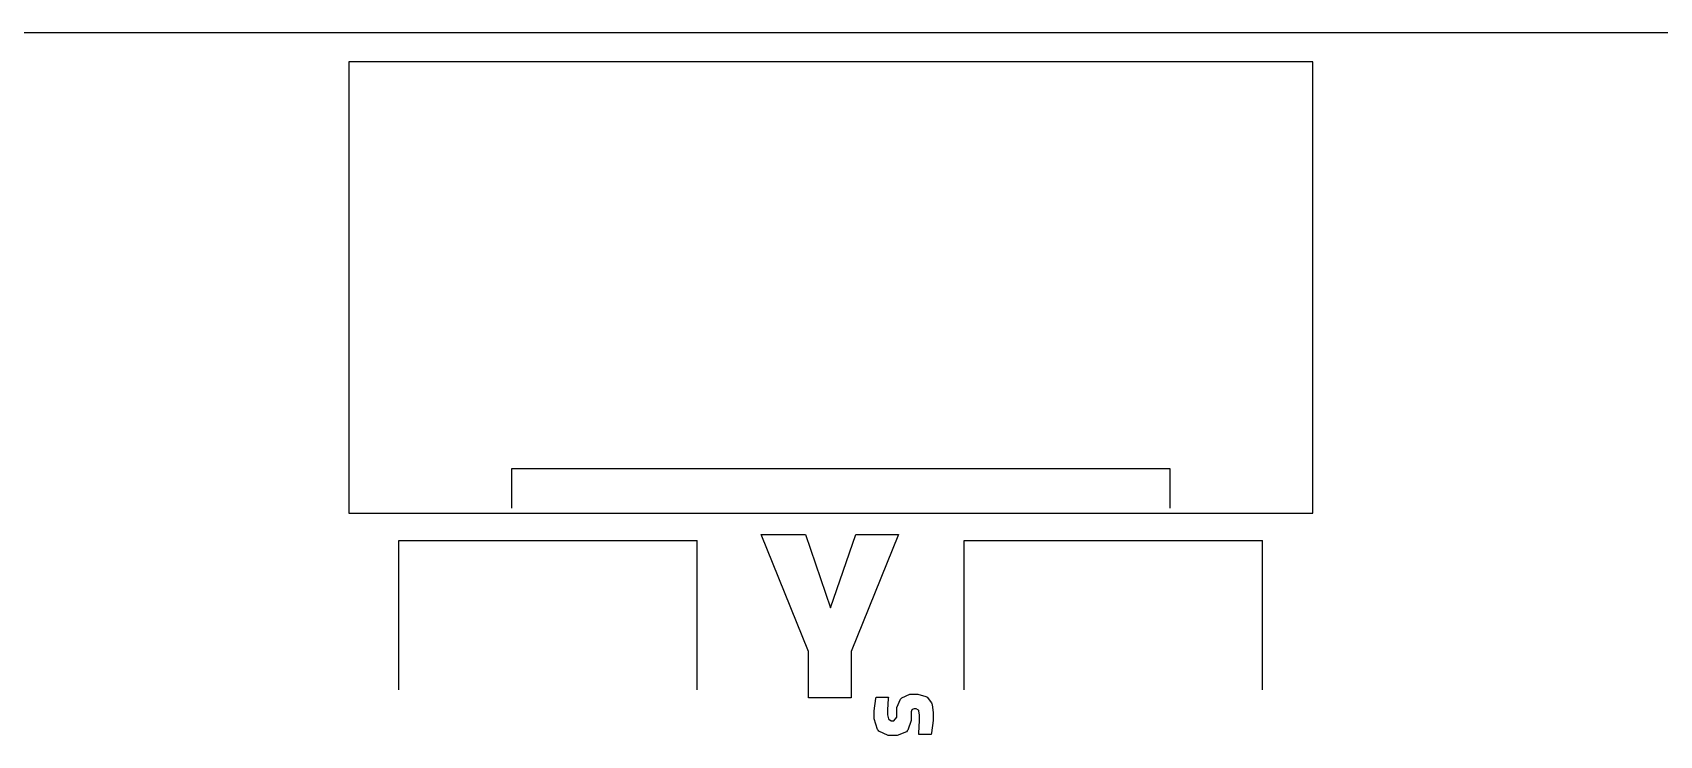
# Model space of a CAD drawing. Extents: x 0 to 132, y 0 to 98.
# Drawn here: x 31.68 to 52.4, y 75.25 to 84.2 of the extents above; entities that cross this region are included whole.
import ezdxf

# ---------------------------------------------------------------- set-up
doc = ezdxf.new("R2010")
doc.units = 0
doc.layers.get('0').update_dxf_attribs({"linetype": 'CONTINUOUS'})

msp = doc.modelspace()

# ---------------------------------------------------------------- linework, layer by layer
at = {"color": 0}
for p, q in [((11.7671, 84.1996), (109.564, 84.1996)), ((47.9859, 83.8288), (35.7064, 83.8288)), ((35.7064, 83.8288), (35.7064, 78.0782)), ((47.9859, 78.0782), (47.9859, 83.8288)), ((37.7832, 78.1431), (37.7832, 78.65)), ((37.7832, 78.65), (46.1641, 78.65)), ((46.1641, 78.65), (46.1641, 78.1431)), ((35.7064, 78.0782), (47.9859, 78.0782)), ((36.3456, 75.8292), (36.3456, 77.7296)), ((36.3456, 77.7296), (40.1465, 77.7296)), ((40.1465, 75.8292), (40.1465, 77.7296)), ((41.5629, 76.3199), (40.9607, 77.8083)), ((40.9607, 77.8083), (41.5244, 77.8083)), ((41.5244, 77.8083), (41.844, 76.8738)), ((41.844, 76.8738), (42.1665, 77.8083)), ((42.7083, 77.8083), (42.1058, 76.3199)), ((42.1665, 77.8083), (42.7083, 77.8083)), ((43.5472, 75.8292), (43.5472, 77.7296)), ((43.5472, 77.7296), (47.3467, 77.7296)), ((47.3467, 75.8292), (47.3467, 77.7296)), ((41.5629, 75.7287), (41.5629, 76.3199)), ((42.1058, 76.3199), (42.1058, 75.7287)), ((42.1058, 75.7287), (41.5629, 75.7287)), ((42.3982, 75.5632), (42.4201, 75.7178)), ((42.4201, 75.7178), (42.4258, 75.7372)), ((42.4258, 75.7372), (42.5813, 75.7372)), ((42.5785, 75.7192), (42.5704, 75.577)), ((42.5813, 75.7372), (42.5785, 75.7192)), ((42.6875, 75.6035), (42.7344, 75.7107)), ((42.7344, 75.7107), (42.744, 75.7192)), ((42.744, 75.7192), (42.7524, 75.7287)), ((42.7524, 75.7287), (42.8544, 75.7742)), ((42.8544, 75.7742), (42.8886, 75.7742)), ((42.8886, 75.7742), (42.9218, 75.7742)), ((42.9218, 75.7742), (42.9577, 75.7742)), ((42.9577, 75.7742), (43.0569, 75.7467)), ((43.0569, 75.7467), (43.0664, 75.741)), ((43.0664, 75.741), (43.0735, 75.7372)), ((43.0735, 75.7372), (43.1313, 75.6627)), ((43.1313, 75.6627), (43.1352, 75.6528)), ((43.1352, 75.6528), (43.138, 75.6433)), ((42.3982, 75.5054), (42.3982, 75.5632)), ((42.3982, 75.4613), (42.3982, 75.5054)), ((42.4423, 75.3262), (42.3982, 75.4613)), ((42.5704, 75.577), (42.5704, 75.529)), ((42.5704, 75.529), (42.5704, 75.511)), ((42.5704, 75.511), (42.5813, 75.4613)), ((42.5813, 75.4613), (42.5842, 75.4574)), ((42.5842, 75.4574), (42.5856, 75.4546)), ((42.5856, 75.4546), (42.6159, 75.4338)), ((42.6491, 75.4338), (42.6875, 75.4821)), ((42.6875, 75.5632), (42.6875, 75.6035)), ((42.6875, 75.4973), (42.6875, 75.5632)), ((42.6875, 75.4821), (42.6875, 75.4973)), ((42.8805, 75.5745), (42.8706, 75.5481)), ((42.8706, 75.5481), (42.8706, 75.5385)), ((42.8706, 75.5385), (42.8706, 75.4849)), ((42.8706, 75.4849), (42.8706, 75.4408)), ((42.8833, 75.577), (42.8805, 75.5745)), ((42.8847, 75.5798), (42.8833, 75.577)), ((42.908, 75.5897), (42.8847, 75.5798)), ((42.9161, 75.5897), (42.908, 75.5897)), ((42.926, 75.5897), (42.9161, 75.5897)), ((42.9355, 75.5897), (42.926, 75.5897)), ((42.9645, 75.5703), (42.9355, 75.5897)), ((42.9673, 75.5661), (42.9645, 75.5703)), ((42.9687, 75.5632), (42.9673, 75.5661)), ((42.9768, 75.5096), (42.9687, 75.5632)), ((42.9768, 75.4902), (42.9768, 75.5096)), ((42.9768, 75.438), (42.9768, 75.4902)), ((43.138, 75.6433), (43.1518, 75.5357)), ((43.1518, 75.5357), (43.1518, 75.5001)), ((43.1518, 75.5001), (43.1518, 75.4408)), ((42.4519, 75.3152), (42.4423, 75.3262)), ((42.46, 75.3043), (42.4519, 75.3152)), ((42.576, 75.2493), (42.46, 75.3043)), ((42.6173, 75.2493), (42.576, 75.2493)), ((42.6159, 75.4338), (42.6268, 75.4338)), ((42.6501, 75.2493), (42.6173, 75.2493)), ((42.6268, 75.4338), (42.6364, 75.4338)), ((42.6364, 75.4338), (42.6491, 75.4338)), ((42.6903, 75.2493), (42.6501, 75.2493)), ((42.8103, 75.2972), (42.6903, 75.2493)), ((42.8198, 75.3071), (42.8103, 75.2972)), ((42.8279, 75.3166), (42.8198, 75.3071)), ((42.8706, 75.4408), (42.8279, 75.3166)), ((42.9701, 75.2796), (42.9768, 75.438)), ((42.9701, 75.2616), (42.9701, 75.2796)), ((43.1243, 75.2616), (42.9701, 75.2616)), ((43.1285, 75.281), (43.1243, 75.2616)), ((43.1518, 75.4408), (43.1285, 75.281))]:
    msp.add_line(p, q, dxfattribs=at)

doc.saveas('drawing.dxf')
